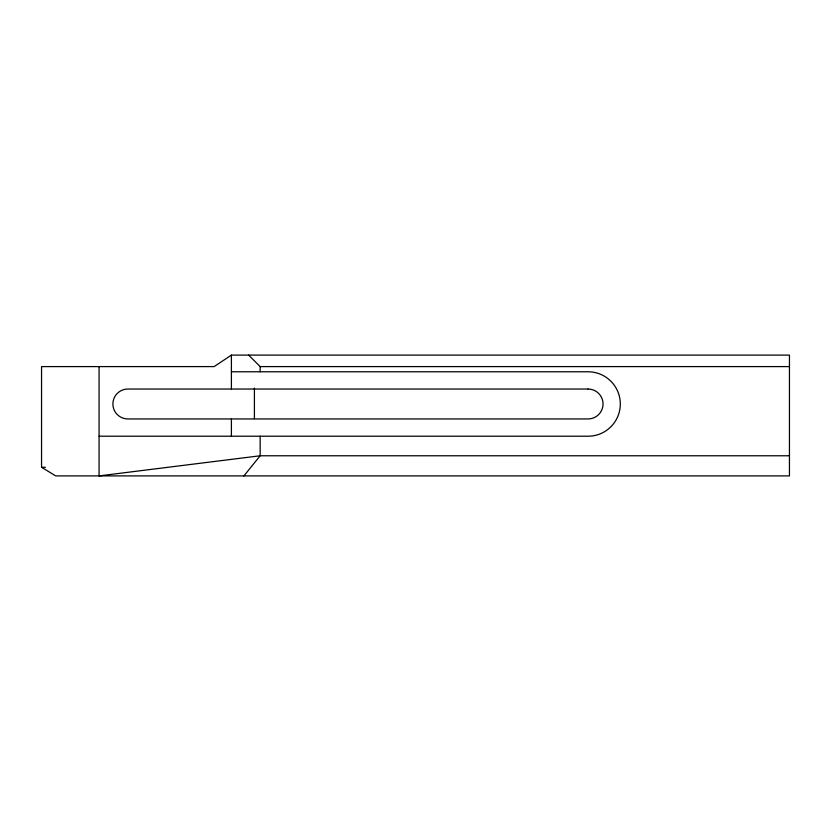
<?xml version="1.0" encoding="UTF-8"?>
<svg xmlns="http://www.w3.org/2000/svg" width="831" height="831" viewBox="0 0 831 831"><rect width="100%" height="100%" fill="white"/><g stroke="black" fill="none" stroke-linecap="round" stroke-linejoin="round"><path stroke-width="1.25" d="M243.909 475.903L260.165 455.772L260.165 436.213M231.402 355.097L214.138 366.596L41.55 366.596L41.55 467.282L55.677 475.903L789.45 475.903L789.45 355.097L231.402 355.097L231.402 389.033M248.656 355.097L260.165 366.596L789.45 366.596M231.402 371.779L588.088 371.779A32.222 32.222 0 0 1 620.31 403.991A32.222 32.222 0 0 1 588.088 436.213L99.076 436.213M789.45 455.772L260.165 455.772L99.076 475.903L99.076 366.596M41.55 467.282L45.445 467.282M260.165 366.596L260.165 371.779M254.411 388.056L254.411 418.658M231.402 418.949L231.402 436.213M588.088 389.033L127.849 389.033A14.958 14.958 0 0 0 112.891 403.991A14.958 14.958 0 0 0 127.849 418.949L588.088 418.949A14.958 14.958 0 0 0 603.046 403.991A14.958 14.958 0 0 0 588.088 389.033"/></g></svg>
